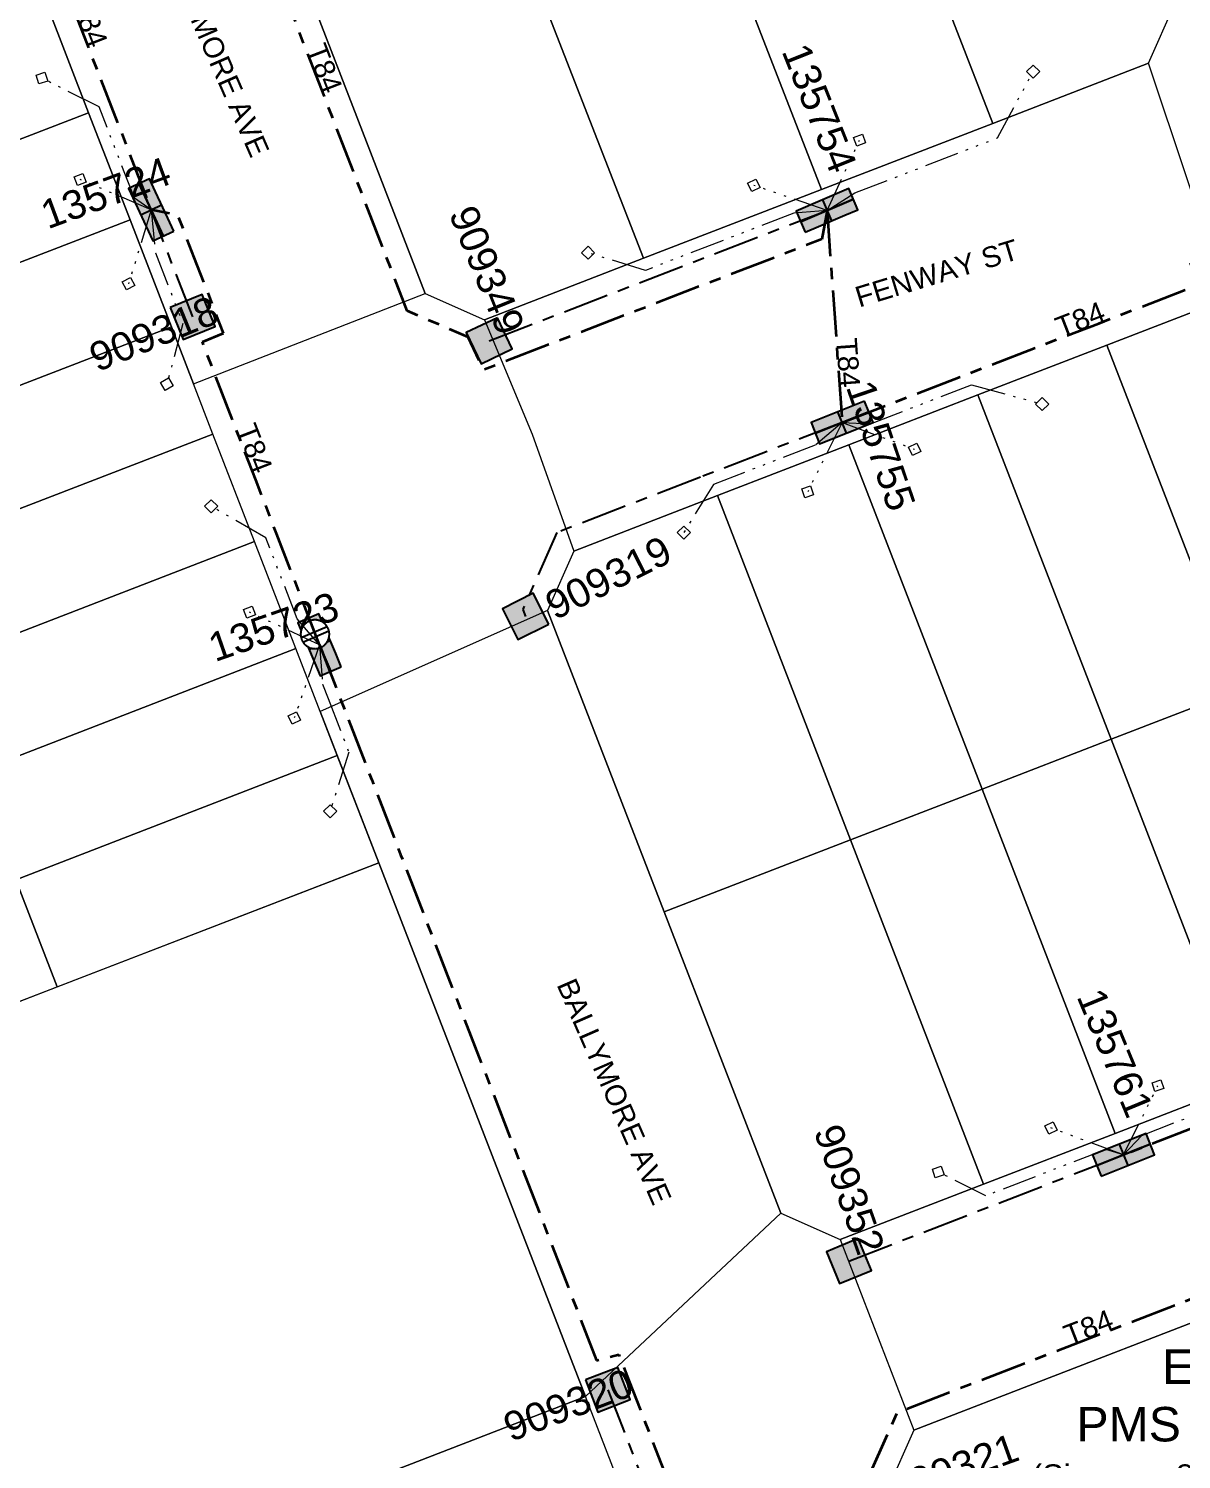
# Model space of a CAD drawing. Header units: metres. Extents: x 0 to 311505, y 0 to 6270811.
# Drawn here: x 310510.9 to 310611.2, y 6270176.5 to 6270301 of the extents above; entities that cross this region are included whole.
import ezdxf
from ezdxf import colors
from ezdxf.entities.mleader import LeaderData, LeaderLine
from ezdxf.enums import TextEntityAlignment as Align
from ezdxf.math import Vec2, Vec3

# ---------------------------------------------------------------- set-up
doc = ezdxf.new("R2010")
doc.units = ezdxf.units.M
doc.linetypes.add('Cable Exist UG', pattern=[7, 4, -1, 1, -1])
doc.linetypes.add('PHANTOMX2', pattern=[6.6, 3, -0.75, 0.2, -0.75, 0.2, -0.75, 0.2, -0.75])
doc.layers.get('0').update_dxf_attribs({"color": 6})
for name, color, linetype, lineweight in [('_User_HV_Exist', 1, 'Continuous', 35), ('_User_LV_Exist', 5, 'Continuous', 35), ('Cadastre Land Parcels_SP_EXT', 118, 'Continuous', 15), ('Cadastre Roads_SP_EXT', 218, 'Continuous', 15), ('Mains_LV_EXT', 163, 'Continuous', 25), ('Mains_LV_SL_EXT', 135, 'Continuous', 25), ('Services_SP_EXT', 42, 'PHANTOMX2', 20)]:
    doc.layers.add(name, color=color, linetype=linetype, lineweight=lineweight)
for name, color, linetype in [('Equip_LV_EXT', 7, 'Continuous'), ('Notes', 7, 'Continuous'), ('SupportsUG_SP_LV_EXT', 7, 'Continuous'), ('SupportsUG_SP_LV_SL_EXT', 7, 'Continuous')]:
    doc.layers.add(name, color=color, linetype=linetype)
doc.styles.add('COLUMN_LABEL', font='arial.ttf', dxfattribs={"height": 2})
doc.styles.add('iecARIAL', font='arial.ttf', dxfattribs={"height": 2})
doc.styles.add('POLE_LABEL', font='arial.ttf', dxfattribs={"height": 2})
doc.styles.get("Standard").update_dxf_attribs({"font": 'arial.ttf'})

# ---------------------------------------------------------------- blocks, each defined once
blk = doc.blocks.new('COLUMN_EXT')
blk.add_hatch(color=256).paths.add_polyline_path([(1.5, -1.5), (1.5, 1.5), (-1.5, 1.5), (-1.5, -1.5)])
blk.add_lwpolyline([(1.5, 1.5), (-1.5, 1.5), (-1.5, -1.5), (1.5, -1.5)], close=True)
at = {"flags": 9}
for tag, p in [('STREETNAME', (-1.81, 1.6)), ('LOCATION', (-1.81, 1.4)), ('SUBURB', (-1.81, 1.8)), ('LEGEND', (-1.81, 1.2)), ('NOTES', (-1.81, 2)), ('COLUMN_TYPE', (-1.81, 0.4)), ('OWNED_BY', (-1.81, 0.6)), ('USAGE', (-1.81, 1)), ('STATE', (-1.81, 0.8))]:
    blk.add_attdef(tag, text='', height=0.2, rotation=180, dxfattribs=at).set_placement(p, align=Align.MIDDLE_LEFT)
at = {"flags": 1}
blk.add_attdef('Z', (-1.81, 2.35), '', height=0.2, rotation=180, dxfattribs=at)
at = {"flags": 9}
for tag, style, p in [('STRUCTURE_PLANT_NUMBER', 'POLE_LABEL', (-1.81, -0.03)), ('STREET_CODE', 'COLUMN_LABEL', (-1.81, 0.2))]:
    blk.add_attdef(tag, text='', height=0.2, rotation=180, dxfattribs=dict(at, style=style)).set_placement(p, align=Align.MIDDLE_LEFT)
at = {"style": 'COLUMN_LABEL', "width": 0.9, "flags": 8}
blk.add_attdef('ASSET_NUM', text='', height=2, rotation=270, dxfattribs=at).set_placement((2, -4), align=Align.MIDDLE_LEFT)
blk = doc.blocks.new('PILLAR_EXT')
blk.add_hatch(color=256).paths.add_polyline_path([(-2.5, 1), (-2.5, -1), (2.5, -1), (2.5, 1)])
for p, q in [((-2.5, 0), (2.5, 0)), ((0, 1), (0, -1))]:
    blk.add_line(p, q)
at = {"ltscale": 10}
blk.add_line((2.5, 0), (-2.5, 0), dxfattribs=at)
blk.add_lwpolyline([(-2.5, -1), (-1.25, -1), (1.25, -1), (2.5, -1), (2.5, 1), (-2.5, 1)], close=True)
at = {"width": 0.9, "flags": 8}
blk.add_attdef('ASSET_NUM', text='', height=2, rotation=90, dxfattribs=at).set_placement((-2, 4), align=Align.MIDDLE_LEFT)
for tag, p, flags in [('OWNED_BY', (0, -0.2), 9), ('STATE', (0, -0.4), 9), ('SUPPORT_TYPE', (0, -0.6), 9), ('USAGE', (0, -0.8), 9), ('LEGEND', (0, -1), 9), ('LOCATION', (0, -1.2), 9), ('NOTES', (0, -1.4), 9), ('STREETNAME', (0, -1.8), 9), ('SUBURB', (0, -2), 1), ('PARENT', (0, -1.6), 9)]:
    blk.add_attdef(tag, p, '', height=0.2, dxfattribs=dict(flags=flags))
blk = doc.blocks.new('CCP_EXT')
at = {"flags": 9}
for tag, p in [('STATE', (0, -1.8)), ('LEGEND', (0, -1.4)), ('LIFE_SUPPORT', (0, -1.6)), ('NOTES', (0, -2))]:
    blk.add_attdef(tag, text='', height=0.2, dxfattribs=at).set_placement(p, align=Align.MIDDLE_LEFT)
at = {"transparency": 33554687}
blk.add_wipeout([(0, 0.57), (0.57, 0), (0, -0.57), (-0.57, 0)], dxfattribs=at)
blk.add_lwpolyline([(-0.57, 0), (0, 0.57), (0.57, 0), (0, -0.57), (-0.57, 0)])
at = {"flags": 1}
blk.add_attdef('Z', (0, 0), '', height=0.2, dxfattribs=at)
at = {"flags": 9}
for tag, p in [('CCP_TYPE', (0, 0)), ('CONSTRUCTED_VOLTAGE', (0, -0.2)), ('OPERATING_VOLTAGE', (0, -0.6)), ('ORIENTATION', (0, -0.8)), ('OWNED_BY', (0, -1)), ('NO_PHASES', (0, -0.4)), ('USAGE', (0, -1.2))]:
    blk.add_attdef(tag, text='', height=0.2, dxfattribs=at).set_placement(p, align=Align.MIDDLE_LEFT)
blk = doc.blocks.new('LV_UG_LINKS_CLOSED_EXT')
at = {"layer": 'Equip_LV_EXT'}
for tag, flags, p in [('ACTUAL_STATUS', 9, (3, -2)), ('CONSTRUCTED_VOLTAGE', 9, (3, -2.2)), ('NO_PHASES', 9, (3, -2.4)), ('OPERATING_VOLTAGE', 9, (3, -2.6)), ('ORIENTATION', 9, (3, -2.8)), ('STATE', 9, (3, -3)), ('SWITCH_TYPE', 9, (3, -3.2)), ('OWNED_BY', 9, (3, -3.8)), ('USAGE', 9, (3, -3.4)), ('NOTES', 9, (3, -3.6)), ('OPERATED_BY', 9, (3, -4)), ('TYPE', 9, (3, -4.6)), ('Z', 1, (3, -4.8)), ('MAINTAINED_BY', 9, (3, -4.2)), ('NUMBER_OF_PHASES', 9, (3, -4.4))]:
    blk.add_attdef(tag, text='', height=0.2, dxfattribs=dict(at, flags=flags)).set_placement(p, align=Align.MIDDLE_LEFT)
at = {"transparency": 33554687}
blk.add_wipeout([(4, 1.25), (3.97, 1.25), (3.94, 1.25), (3.91, 1.25), (3.88, 1.24), (3.85, 1.24), (3.82, 1.24), (3.79, 1.23), (3.76, 1.23), (3.73, 1.22), (3.7, 1.21), (3.67, 1.2), (3.64, 1.2), (3.61, 1.19), (3.58, 1.18), (3.55, 1.17), (3.52, 1.15), (3.49, 1.14), (3.47, 1.13), (3.44, 1.12), (3.41, 1.1), (3.38, 1.09), (3.36, 1.07), (3.33, 1.06), (3.31, 1.04), (3.28, 1.02), (3.26, 1), (3.23, 0.99), (3.21, 0.97), (3.18, 0.95), (3.16, 0.93), (3.14, 0.91), (3.12, 0.88), (3.09, 0.86), (3.07, 0.84), (3.05, 0.82), (3.03, 0.79), (3.01, 0.77), (3, 0.74), (2.98, 0.72), (2.96, 0.69), (2.94, 0.67), (2.93, 0.64), (2.91, 0.62), (2.9, 0.59), (2.88, 0.56), (2.87, 0.53), (2.86, 0.51), (2.85, 0.48), (2.83, 0.45), (2.82, 0.42), (2.81, 0.39), (2.8, 0.36), (2.8, 0.33), (2.79, 0.3), (2.78, 0.27), (2.77, 0.24), (2.77, 0.21), (2.76, 0.18), (2.76, 0.15), (2.76, 0.12), (2.75, 0.09), (2.75, 0.06), (2.75, 0.03), (2.75, 0), (2.75, -0.03), (2.75, -0.06), (2.75, -0.09), (2.76, -0.12), (2.76, -0.15), (2.76, -0.18), (2.77, -0.21), (2.77, -0.24), (2.78, -0.27), (2.79, -0.3), (2.8, -0.33), (2.8, -0.36), (2.81, -0.39), (2.82, -0.42), (2.83, -0.45), (2.85, -0.48), (2.86, -0.51), (2.87, -0.53), (2.88, -0.56), (2.9, -0.59), (2.91, -0.62), (2.93, -0.64), (2.94, -0.67), (2.96, -0.69), (2.98, -0.72), (3, -0.74), (3.01, -0.77), (3.03, -0.79), (3.05, -0.82), (3.07, -0.84), (3.09, -0.86), (3.12, -0.88), (3.14, -0.91), (3.16, -0.93), (3.18, -0.95), (3.21, -0.97), (3.23, -0.99), (3.26, -1), (3.28, -1.02), (3.31, -1.04), (3.33, -1.06), (3.36, -1.07), (3.38, -1.09), (3.41, -1.1), (3.44, -1.12), (3.47, -1.13), (3.49, -1.14), (3.52, -1.15), (3.55, -1.17), (3.58, -1.18), (3.61, -1.19), (3.64, -1.2), (3.67, -1.2), (3.7, -1.21), (3.73, -1.22), (3.76, -1.23), (3.79, -1.23), (3.82, -1.24), (3.85, -1.24), (3.88, -1.24), (3.91, -1.25), (3.94, -1.25), (3.97, -1.25), (4, -1.25), (4.03, -1.25), (4.06, -1.25), (4.09, -1.25), (4.12, -1.24), (4.15, -1.24), (4.18, -1.24), (4.21, -1.23), (4.24, -1.23), (4.27, -1.22), (4.3, -1.21), (4.33, -1.2), (4.36, -1.2), (4.39, -1.19), (4.42, -1.18), (4.45, -1.17), (4.48, -1.15), (4.51, -1.14), (4.53, -1.13), (4.56, -1.12), (4.59, -1.1), (4.62, -1.09), (4.64, -1.07), (4.67, -1.06), (4.69, -1.04), (4.72, -1.02), (4.74, -1), (4.77, -0.99), (4.79, -0.97), (4.82, -0.95), (4.84, -0.93), (4.86, -0.91), (4.88, -0.88), (4.91, -0.86), (4.93, -0.84), (4.95, -0.82), (4.97, -0.79), (4.99, -0.77), (5, -0.74), (5.02, -0.72), (5.04, -0.69), (5.06, -0.67), (5.07, -0.64), (5.09, -0.62), (5.1, -0.59), (5.12, -0.56), (5.13, -0.53), (5.14, -0.51), (5.15, -0.48), (5.17, -0.45), (5.18, -0.42), (5.19, -0.39), (5.2, -0.36), (5.2, -0.33), (5.21, -0.3), (5.22, -0.27), (5.23, -0.24), (5.23, -0.21), (5.24, -0.18), (5.24, -0.15), (5.24, -0.12), (5.25, -0.09), (5.25, -0.06), (5.25, -0.03), (5.25, 0), (5.25, 0.03), (5.25, 0.06), (5.25, 0.09), (5.24, 0.12), (5.24, 0.15), (5.24, 0.18), (5.23, 0.21), (5.23, 0.24), (5.22, 0.27), (5.21, 0.3), (5.2, 0.33), (5.2, 0.36), (5.19, 0.39), (5.18, 0.42), (5.17, 0.45), (5.15, 0.48), (5.14, 0.51), (5.13, 0.53), (5.12, 0.56), (5.1, 0.59), (5.09, 0.62), (5.07, 0.64), (5.06, 0.67), (5.04, 0.69), (5.02, 0.72), (5, 0.74), (4.99, 0.77), (4.97, 0.79), (4.95, 0.82), (4.93, 0.84), (4.91, 0.86), (4.88, 0.88), (4.86, 0.91), (4.84, 0.93), (4.82, 0.95), (4.79, 0.97), (4.77, 0.99), (4.74, 1), (4.72, 1.02), (4.69, 1.04), (4.67, 1.06), (4.64, 1.07), (4.62, 1.09), (4.59, 1.1), (4.56, 1.12), (4.53, 1.13), (4.51, 1.14), (4.48, 1.15), (4.45, 1.17), (4.42, 1.18), (4.39, 1.19), (4.36, 1.2), (4.33, 1.2), (4.3, 1.21), (4.27, 1.22), (4.24, 1.23), (4.21, 1.23), (4.18, 1.24), (4.15, 1.24), (4.12, 1.24), (4.09, 1.25), (4.06, 1.25), (4.03, 1.25)], dxfattribs=at).dxf.layer = 'Equip_LV_EXT'
at = {"layer": 'Equip_LV_EXT'}
for p, q in [((3.79, 1.23), (3.79, -1.23)), ((4.21, 1.23), (4.21, -1.23))]:
    blk.add_line(p, q, dxfattribs=at)
at = {"layer": 'Equip_LV_EXT', "flags": 128}
blk.add_lwpolyline([(4, 1.25), (3.97, 1.25), (3.94, 1.25), (3.91, 1.25), (3.88, 1.24), (3.85, 1.24), (3.82, 1.24), (3.79, 1.23), (3.76, 1.23), (3.73, 1.22), (3.7, 1.21), (3.67, 1.2), (3.64, 1.2), (3.61, 1.19), (3.58, 1.18), (3.55, 1.17), (3.52, 1.15), (3.49, 1.14), (3.47, 1.13), (3.44, 1.12), (3.41, 1.1), (3.38, 1.09), (3.36, 1.07), (3.33, 1.06), (3.31, 1.04), (3.28, 1.02), (3.26, 1), (3.23, 0.99), (3.21, 0.97), (3.18, 0.95), (3.16, 0.93), (3.14, 0.91), (3.12, 0.88), (3.09, 0.86), (3.07, 0.84), (3.05, 0.82), (3.03, 0.79), (3.01, 0.77), (3, 0.74), (2.98, 0.72), (2.96, 0.69), (2.94, 0.67), (2.93, 0.64), (2.91, 0.62), (2.9, 0.59), (2.88, 0.56), (2.87, 0.53), (2.86, 0.51), (2.85, 0.48), (2.83, 0.45), (2.82, 0.42), (2.81, 0.39), (2.8, 0.36), (2.8, 0.33), (2.79, 0.3), (2.78, 0.27), (2.77, 0.24), (2.77, 0.21), (2.76, 0.18), (2.76, 0.15), (2.76, 0.12), (2.75, 0.09), (2.75, 0.06), (2.75, 0.03), (2.75, 0), (2.75, -0.03), (2.75, -0.06), (2.75, -0.09), (2.76, -0.12), (2.76, -0.15), (2.76, -0.18), (2.77, -0.21), (2.77, -0.24), (2.78, -0.27), (2.79, -0.3), (2.8, -0.33), (2.8, -0.36), (2.81, -0.39), (2.82, -0.42), (2.83, -0.45), (2.85, -0.48), (2.86, -0.51), (2.87, -0.53), (2.88, -0.56), (2.9, -0.59), (2.91, -0.62), (2.93, -0.64), (2.94, -0.67), (2.96, -0.69), (2.98, -0.72), (3, -0.74), (3.01, -0.77), (3.03, -0.79), (3.05, -0.82), (3.07, -0.84), (3.09, -0.86), (3.12, -0.88), (3.14, -0.91), (3.16, -0.93), (3.18, -0.95), (3.21, -0.97), (3.23, -0.99), (3.26, -1), (3.28, -1.02), (3.31, -1.04), (3.33, -1.06), (3.36, -1.07), (3.38, -1.09), (3.41, -1.1), (3.44, -1.12), (3.47, -1.13), (3.49, -1.14), (3.52, -1.15), (3.55, -1.17), (3.58, -1.18), (3.61, -1.19), (3.64, -1.2), (3.67, -1.2), (3.7, -1.21), (3.73, -1.22), (3.76, -1.23), (3.79, -1.23), (3.82, -1.24), (3.85, -1.24), (3.88, -1.24), (3.91, -1.25), (3.94, -1.25), (3.97, -1.25), (4, -1.25), (4.03, -1.25), (4.06, -1.25), (4.09, -1.25), (4.12, -1.24), (4.15, -1.24), (4.18, -1.24), (4.21, -1.23), (4.24, -1.23), (4.27, -1.22), (4.3, -1.21), (4.33, -1.2), (4.36, -1.2), (4.39, -1.19), (4.42, -1.18), (4.45, -1.17), (4.48, -1.15), (4.51, -1.14), (4.53, -1.13), (4.56, -1.12), (4.59, -1.1), (4.62, -1.09), (4.64, -1.07), (4.67, -1.06), (4.69, -1.04), (4.72, -1.02), (4.74, -1), (4.77, -0.99), (4.79, -0.97), (4.82, -0.95), (4.84, -0.93), (4.86, -0.91), (4.88, -0.88), (4.91, -0.86), (4.93, -0.84), (4.95, -0.82), (4.97, -0.79), (4.99, -0.77), (5, -0.74), (5.02, -0.72), (5.04, -0.69), (5.06, -0.67), (5.07, -0.64), (5.09, -0.62), (5.1, -0.59), (5.12, -0.56), (5.13, -0.53), (5.14, -0.51), (5.15, -0.48), (5.17, -0.45), (5.18, -0.42), (5.19, -0.39), (5.2, -0.36), (5.2, -0.33), (5.21, -0.3), (5.22, -0.27), (5.23, -0.24), (5.23, -0.21), (5.24, -0.18), (5.24, -0.15), (5.24, -0.12), (5.25, -0.09), (5.25, -0.06), (5.25, -0.03), (5.25, 0), (5.25, 0.03), (5.25, 0.06), (5.25, 0.09), (5.24, 0.12), (5.24, 0.15), (5.24, 0.18), (5.23, 0.21), (5.23, 0.24), (5.22, 0.27), (5.21, 0.3), (5.2, 0.33), (5.2, 0.36), (5.19, 0.39), (5.18, 0.42), (5.17, 0.45), (5.15, 0.48), (5.14, 0.51), (5.13, 0.53), (5.12, 0.56), (5.1, 0.59), (5.09, 0.62), (5.07, 0.64), (5.06, 0.67), (5.04, 0.69), (5.02, 0.72), (5, 0.74), (4.99, 0.77), (4.97, 0.79), (4.95, 0.82), (4.93, 0.84), (4.91, 0.86), (4.88, 0.88), (4.86, 0.91), (4.84, 0.93), (4.82, 0.95), (4.79, 0.97), (4.77, 0.99), (4.74, 1), (4.72, 1.02), (4.69, 1.04), (4.67, 1.06), (4.64, 1.07), (4.62, 1.09), (4.59, 1.1), (4.56, 1.12), (4.53, 1.13), (4.51, 1.14), (4.48, 1.15), (4.45, 1.17), (4.42, 1.18), (4.39, 1.19), (4.36, 1.2), (4.33, 1.2), (4.3, 1.21), (4.27, 1.22), (4.24, 1.23), (4.21, 1.23), (4.18, 1.24), (4.15, 1.24), (4.12, 1.24), (4.09, 1.25), (4.06, 1.25), (4.03, 1.25)], close=True, dxfattribs=at)

msp = doc.modelspace()

# ---------------------------------------------------------------- linework, layer by layer
at = {"layer": '_User_LV_Exist', "linetype": 'Cable Exist UG', "flags": 128}
msp.add_lwpolyline([(310580.33, 6270285.19), (310581.64, 6270266.74)], dxfattribs=at)
at = {"layer": '_User_LV_Exist', "color": 2, "linetype": 'Cable Exist UG', "flags": 128}
msp.add_lwpolyline([(310594.19, 6270146.57), (310593.77, 6270147.3), (310593.77, 6270147.3), (310589.05, 6270159.5), (310584.5, 6270171.25), (310582.65, 6270170.51), (310582.65, 6270170.51), (310581.31, 6270173.95), (310584.05, 6270175.2), (310584.05, 6270175.2), (310586.44, 6270180.59), (310611.49, 6270190.27), (310622.83, 6270194.65), (310634.2, 6270199.04)], dxfattribs=at)
at = {"layer": 'Cadastre Land Parcels_SP_EXT', "linetype": 'Continuous'}
for points in [[(310608.29, 6270297.99), (310610.57, 6270303.16), (310601.21, 6270327.4), (310583.9, 6270320.71), (310594.76, 6270292.76), (310608.29, 6270297.99)], [(310594.76, 6270292.76), (310583.9, 6270320.71), (310569.22, 6270315.04), (310568.99, 6270314.95), (310579.85, 6270287), (310594.76, 6270292.76)], [(310579.85, 6270287), (310568.99, 6270314.95), (310553.5, 6270308.97), (310564.35, 6270281.02), (310579.85, 6270287)], [(310564.35, 6270281.02), (310553.5, 6270308.97), (310536, 6270302.17), (310545.36, 6270277.97), (310550.53, 6270275.68), (310564.35, 6270281.02)], [(310516.1, 6270293.69), (310512.49, 6270303.01), (310484.51, 6270292.22), (310488.12, 6270282.9), (310516.1, 6270293.69)], [(310519.7, 6270284.37), (310516.1, 6270293.69), (310488.12, 6270282.9), (310491.72, 6270273.58), (310519.7, 6270284.37)], [(310523.31, 6270275.05), (310519.7, 6270284.37), (310491.72, 6270273.58), (310495.33, 6270264.26), (310523.31, 6270275.05)], [(310626.7, 6270247.54), (310615.12, 6270277.5), (310604.67, 6270273.46), (310616.26, 6270243.51), (310626.7, 6270247.54)], [(310526.91, 6270265.72), (310525.22, 6270270.1), (310523.31, 6270275.05), (310495.33, 6270264.26), (310498.93, 6270254.93), (310526.91, 6270265.72)], [(310616.26, 6270243.51), (310604.67, 6270273.46), (310593.46, 6270269.13), (310605.04, 6270239.17), (310616.26, 6270243.51)], [(310605.04, 6270239.17), (310593.46, 6270269.13), (310582.23, 6270264.79), (310593.81, 6270234.83), (310605.04, 6270239.17)], [(310530.52, 6270256.38), (310526.91, 6270265.72), (310498.93, 6270254.93), (310502.56, 6270245.57), (310530.52, 6270256.38)], [(310593.81, 6270234.83), (310582.23, 6270264.79), (310570.79, 6270260.37), (310582.37, 6270230.41), (310593.81, 6270234.83)], [(310582.37, 6270230.41), (310570.79, 6270260.37), (310558.3, 6270255.54), (310556.01, 6270250.38), (310566.16, 6270224.14), (310582.37, 6270230.41)], [(310534.13, 6270247.06), (310530.52, 6270256.38), (310502.56, 6270245.57), (310506.16, 6270236.25), (310534.13, 6270247.06)], [(310537.73, 6270237.74), (310536.25, 6270241.57), (310534.13, 6270247.06), (310506.16, 6270236.25), (310509.76, 6270226.93), (310537.73, 6270237.74)], [(310627.84, 6270213.55), (310616.26, 6270243.51), (310605.04, 6270239.17), (310616.62, 6270209.21), (310627.84, 6270213.55)], [(310616.62, 6270209.21), (310605.04, 6270239.17), (310593.81, 6270234.83), (310605.39, 6270204.87), (310616.62, 6270209.21)], [(310541.34, 6270228.42), (310537.73, 6270237.74), (310509.76, 6270226.93), (310513.37, 6270217.61), (310541.34, 6270228.42)], [(310605.39, 6270204.87), (310593.81, 6270234.83), (310582.37, 6270230.41), (310593.95, 6270200.45), (310605.39, 6270204.87)], [(310593.95, 6270200.45), (310582.37, 6270230.41), (310566.16, 6270224.14), (310576.3, 6270197.92), (310581.48, 6270195.63), (310593.95, 6270200.45)], [(310559.32, 6270181.96), (310541.34, 6270228.42), (310478.36, 6270204.09), (310496.34, 6270157.61), (310559.32, 6270181.96)], [(310618.88, 6270171.11), (310612.18, 6270188.43), (310587.89, 6270179.04), (310585.6, 6270173.87), (310590.86, 6270160.28), (310618.88, 6270171.11)], [(310570.18, 6270153.87), (310559.32, 6270181.96), (310496.34, 6270157.61), (310507.2, 6270129.53), (310570.18, 6270153.87)]]:
    msp.add_lwpolyline(points, close=True, dxfattribs=at)
at = {"layer": 'Cadastre Roads_SP_EXT', "linetype": 'Continuous'}
msp.add_lwpolyline([(310506.38, 6270214.91), (310513.37, 6270217.61), (310513.37, 6270217.61), (310509.76, 6270226.93)], dxfattribs=at)
at = {"layer": 'Mains_LV_SL_EXT', "color": 4, "linetype": 'Cable Exist UG'}
for points in [[(310525.15, 6270275.92), (310521.54, 6270285.24)], [(310561.26, 6270182.56), (310572.44, 6270153.65), (310572.44, 6270153.65), (310574.09, 6270149.37), (310576.08, 6270144.24), (310576.47, 6270143.22), (310576.73, 6270142.78), (310576.73, 6270142.78), (310579.24, 6270141.61), (310579.24, 6270141.61), (310579.93, 6270139.83), (310581.21, 6270136.51), (310579.9, 6270134.35)]]:
    msp.add_lwpolyline(points, dxfattribs=at)

# ---------------------------------------------------------------- block references
at = {"layer": 'SupportsUG_SP_LV_EXT'}
ref = msp.add_blockref('PILLAR_EXT', (310580.33, 6270285.19), dxfattribs=dict(at, rotation=23.15761145077932))
ref.add_attrib('ASSET_NUM', '135754', dxfattribs={"layer": '0', "height": 2.5, "rotation": 291.7288, "style": 'iecARIAL'}).set_placement((310581.83, 6270288.69), align=Align.MIDDLE_RIGHT)
ref = msp.add_blockref('PILLAR_EXT', (310521.54, 6270285.24), dxfattribs=dict(at, rotation=114.9089495458775))
ref.add_attrib('ASSET_NUM', '135724', dxfattribs={"layer": '0', "height": 2.5, "rotation": 20.2808, "style": 'iecARIAL'}).set_placement((310523.04, 6270288.74), align=Align.MIDDLE_RIGHT)
ref = msp.add_blockref('PILLAR_EXT', (310581.64, 6270266.74), dxfattribs=dict(at, rotation=201.7083708953865))
ref.add_attrib('ASSET_NUM', '135755', dxfattribs={"layer": '0', "height": 2.5, "rotation": 288.8835, "style": 'iecARIAL'}).set_placement((310583.14, 6270270.24), align=Align.MIDDLE_LEFT)
ref = msp.add_blockref('PILLAR_EXT', (310536.18, 6270247.38), dxfattribs=dict(at, rotation=112.9536069523403))
ref.add_attrib('ASSET_NUM', '135723', dxfattribs={"layer": '0', "height": 2.5, "rotation": 19.1784, "style": 'iecARIAL'}).set_placement((310537.68, 6270250.88), align=Align.MIDDLE_RIGHT)
ref = msp.add_blockref('PILLAR_EXT', (310606.12, 6270203), dxfattribs=dict(at, rotation=21.58643118774583))
ref.add_attrib('ASSET_NUM', '135761', dxfattribs={"layer": '0', "height": 2.5, "rotation": 292.4724, "style": 'iecARIAL'}).set_placement((310607.62, 6270206.5), align=Align.MIDDLE_RIGHT)
at = {"layer": 'SupportsUG_SP_LV_SL_EXT'}
ref = msp.add_blockref('COLUMN_EXT', (310550.95, 6270273.85), dxfattribs=dict(at, rotation=25.68936668208486))
ref.add_attrib('ASSET_NUM', '909349', dxfattribs={"layer": '0', "height": 2.5, "rotation": 292.1334, "style": 'COLUMN_LABEL'}).set_placement((310552.95, 6270274.6), align=Align.MIDDLE_RIGHT)
ref = msp.add_blockref('COLUMN_EXT', (310525.15, 6270275.92), dxfattribs=dict(at, rotation=111.9129607714317))
ref.add_attrib('ASSET_NUM', '909318', dxfattribs={"layer": '0', "height": 2.5, "rotation": 22.2547, "style": 'COLUMN_LABEL'}).set_placement((310527.15, 6270276.67), align=Align.MIDDLE_RIGHT)
ref = msp.add_blockref('COLUMN_EXT', (310554.1, 6270249.86), dxfattribs=dict(at, rotation=296.7615740451844))
ref.add_attrib('ASSET_NUM', '909319', dxfattribs={"layer": '0', "height": 2.5, "rotation": 26.7616, "style": 'COLUMN_LABEL'}).set_placement((310556.1, 6270250.61), align=Align.MIDDLE_LEFT)
ref = msp.add_blockref('COLUMN_EXT', (310582.23, 6270193.76), dxfattribs=dict(at, rotation=22.45234473530884))
ref.add_attrib('ASSET_NUM', '909352', dxfattribs={"layer": '0', "height": 2.5, "rotation": 289.5666, "style": 'COLUMN_LABEL'}).set_placement((310584.23, 6270194.51), align=Align.MIDDLE_RIGHT)
ref = msp.add_blockref('COLUMN_EXT', (310561.26, 6270182.56), dxfattribs=dict(at, rotation=111.1343127130536))
ref.add_attrib('ASSET_NUM', '909320', dxfattribs={"layer": '0', "height": 2.5, "rotation": 20.7896, "style": 'COLUMN_LABEL'}).set_placement((310563.26, 6270183.31), align=Align.MIDDLE_RIGHT)
ref = msp.add_blockref('COLUMN_EXT', (310583.84, 6270172.97), dxfattribs=dict(at, rotation=289.7393421242936))
ref.add_attrib('ASSET_NUM', '909321', dxfattribs={"layer": '0', "height": 2.5, "rotation": 19.7393, "style": 'COLUMN_LABEL'}).set_placement((310585.84, 6270173.72), align=Align.MIDDLE_LEFT)

# ---------------------------------------------------------------- texts
at = {"layer": '_User_HV_Exist', "insert": (310616.82, 6270179.76), "char_height": 3, "attachment_point": 5}
msp.add_mtext('Existing\\PPMS No. 34331\\P{\\H0.66667x;(Siemens 8DJH, Config: RTR)}', dxfattribs=at)
at = {"layer": 'Cadastre Roads_SP_EXT'}
for s, rotation, p in [('BALLYMORE AVE', 293.5408, (310521.8, 6270309)), ('FENWAY ST', 16.9105, (310583.12, 6270276.73)), ('BALLYMORE AVE', 293.5532, (310556.78, 6270217.82))]:
    msp.add_text(s, height=1.8, rotation=rotation, dxfattribs=at).set_placement(p)
at = {"layer": 'Mains_LV_EXT'}
for rotation, p in [(291.1454, (310514.58, 6270303.24)), (291.1457, (310534.99, 6270299.26)), (21.1205, (310600.65, 6270274.08)), (274.0403, (310581.12, 6270274.03)), (291.1455, (310528.91, 6270266.19)), (21.1206, (310601.37, 6270186.36))]:
    msp.add_text('T84', height=1.8, rotation=rotation, dxfattribs=at).set_placement(p)

# ---------------------------------------------------------------- next in the draw order: block references
at = {"layer": 'Services_SP_EXT'}
for p, rotation in [((310512.03, 6270296.7), 333.1968634000605), ((310583.16, 6270291.3), 245.1576116511573), ((310515.36, 6270287.88), 336.908949357428), ((310573.96, 6270287.37), 341.1576117491724), ((310519.57, 6270278.81), 72.90894963745295), ((310522.91, 6270270.06), 75.3737292820979), ((310587.95, 6270264.4), 159.7083706591983), ((310578.65, 6270260.7), 63.70837072594385), ((310530.09, 6270250.23), 334.9536068462214), ((310533.99, 6270241.02), 70.95360701862192), ((310609.11, 6270209.02), 243.5864312853601), ((310599.81, 6270205.34), 339.5864312539642), ((310590, 6270201.51), 333.5634975457191)]:
    msp.add_blockref('CCP_EXT', p, dxfattribs=dict(at, rotation=rotation))
for p in [(310598.26, 6270297.27), (310559.54, 6270281.51), (310599.04, 6270268.34), (310526.76, 6270259.44), (310567.87, 6270257.15), (310537.11, 6270232.9)]:
    msp.add_blockref('CCP_EXT', p, dxfattribs=at)

# ---------------------------------------------------------------- next in the draw order: linework, layer by layer
at = {"layer": '_User_LV_Exist', "linetype": 'Cable Exist UG', "flags": 128}
for points in [[(310580.33, 6270285.19), (310579.87, 6270282.68), (310579.87, 6270282.68), (310565.61, 6270277.17), (310550.45, 6270271.31), (310549.1, 6270274.17), (310549.1, 6270274.17), (310543.82, 6270276.44), (310534.14, 6270301.46), (310522.97, 6270330.34)], [(310507.07, 6270322.66), (310521.54, 6270285.24)], [(310581.64, 6270266.74), (310599.31, 6270273.56), (310599.31, 6270273.56), (310603.96, 6270275.36), (310612.73, 6270278.75), (310611.95, 6270280.59), (310611.95, 6270280.59), (310613.69, 6270281.26), (310625.21, 6270285.71), (310627.08, 6270284.29)]]:
    msp.add_lwpolyline(points, dxfattribs=at)
at = {"layer": '_User_LV_Exist', "color": 2, "linetype": 'Cable Exist UG', "flags": 128}
msp.add_lwpolyline([(310651.5, 6270220.61), (310606.12, 6270203)], dxfattribs=at)
at = {"layer": 'Cadastre Roads_SP_EXT', "linetype": 'Continuous'}
for points in [[(310545.36, 6270277.97), (310536, 6270302.17), (310530.41, 6270316.61), (310524.83, 6270331.05), (310519.02, 6270346.06), (310518.28, 6270348.4), (310498.37, 6270339.54), (310501.68, 6270330.98), (310505.29, 6270321.66), (310508.89, 6270312.34), (310512.49, 6270303.01), (310516.1, 6270293.69), (310519.7, 6270284.37), (310523.31, 6270275.05), (310525.22, 6270270.1), (310545.36, 6270277.97)], [(310570.79, 6270260.37), (310582.23, 6270264.79), (310593.46, 6270269.13), (310604.67, 6270273.46), (310615.12, 6270277.5), (310611.7, 6270287.76), (310608.29, 6270297.99), (310594.76, 6270292.76), (310579.85, 6270287), (310564.35, 6270281.02), (310550.53, 6270275.68), (310554.69, 6270265.72), (310558.3, 6270255.54), (310570.79, 6270260.37)], [(310576.3, 6270197.92), (310566.16, 6270224.14), (310556.01, 6270250.38), (310536.25, 6270241.57), (310541.34, 6270228.42), (310559.32, 6270181.96), (310576.3, 6270197.92)]]:
    msp.add_lwpolyline(points, close=True, dxfattribs=at)
msp.add_lwpolyline([(310616.62, 6270209.21), (310605.39, 6270204.87), (310593.95, 6270200.45), (310581.48, 6270195.63), (310587.89, 6270179.04), (310612.18, 6270188.43)], dxfattribs=at)
at = {"layer": 'Mains_LV_SL_EXT', "color": 4, "linetype": 'Cable Exist UG'}
for points in [[(310550.95, 6270273.85), (310580.33, 6270285.19)], [(310581.64, 6270266.74), (310569.31, 6270261.97), (310569.31, 6270261.97), (310556.82, 6270257.15), (310553.87, 6270250.46), (310554.1, 6270249.86)], [(310582.23, 6270193.76), (310606.12, 6270203)]]:
    msp.add_lwpolyline(points, dxfattribs=at)
at = {"layer": 'Services_SP_EXT'}
for points in [[(310580.33, 6270285.19), (310582.76, 6270286.71), (310582.76, 6270286.71), (310595.15, 6270291.5), (310598.26, 6270297.27)], [(310521.54, 6270285.24), (310520.08, 6270286.26), (310520.08, 6270286.26), (310517.01, 6270294.19), (310512.03, 6270296.7)], [(310580.33, 6270285.19), (310583.16, 6270291.3)], [(310521.54, 6270285.24), (310515.36, 6270287.88)], [(310580.33, 6270285.19), (310573.96, 6270287.37)], [(310521.54, 6270285.24), (310519.57, 6270278.81)], [(310521.54, 6270285.24), (310521.91, 6270281.51), (310521.91, 6270281.51), (310524.29, 6270275.36), (310522.91, 6270270.06)], [(310580.33, 6270285.19), (310577.45, 6270284.96), (310577.45, 6270284.96), (310564.53, 6270279.97), (310559.54, 6270281.51)], [(310581.64, 6270266.74), (310584.1, 6270266.62), (310584.1, 6270266.62), (310592.89, 6270270.01), (310599.04, 6270268.34)], [(310581.64, 6270266.74), (310579.31, 6270264.77), (310579.31, 6270264.77), (310570.44, 6270261.34), (310567.87, 6270257.15)], [(310581.64, 6270266.74), (310578.65, 6270260.7)], [(310581.64, 6270266.74), (310587.95, 6270264.4)], [(310606.12, 6270203), (310607.71, 6270204.69), (310607.71, 6270204.69), (310617.06, 6270208.32), (310618.7, 6270213.53)], [(310606.12, 6270203), (310609.11, 6270209.02)], [(310606.12, 6270203), (310599.81, 6270205.34)], [(310606.12, 6270203), (310604.59, 6270203.48), (310604.59, 6270203.48), (310594.15, 6270199.44), (310590, 6270201.51)]]:
    msp.add_lwpolyline(points, dxfattribs=at)

# ---------------------------------------------------------------- next in the draw order: block references
at = {"layer": 'Equip_LV_EXT', "rotation": 112.9536071604397}
msp.add_blockref('LV_UG_LINKS_CLOSED_EXT', (310537.35, 6270244.62), dxfattribs=at)

# ---------------------------------------------------------------- next in the draw order: linework, layer by layer
at = {"layer": '_User_LV_Exist', "linetype": 'Cable Exist UG', "flags": 128}
for points in [[(310536.18, 6270247.38), (310534.87, 6270250.78), (310534.87, 6270250.78), (310532.44, 6270257.07), (310530.64, 6270261.73), (310525.99, 6270273.74), (310527.83, 6270274.52), (310527.83, 6270274.52), (310527.09, 6270276.44), (310525.29, 6270281.1), (310523.86, 6270284.78), (310521.54, 6270285.24)], [(310536.18, 6270247.38), (310540.72, 6270235.65), (310540.72, 6270235.65), (310543.24, 6270229.11), (310560.28, 6270185.1), (310562.21, 6270185.64), (310562.21, 6270185.64), (310563.1, 6270183.35), (310568.54, 6270169.28), (310573.97, 6270155.22), (310575.96, 6270150.09), (310577.94, 6270144.96), (310580.22, 6270143.97), (310580.22, 6270143.97), (310591.52, 6270147.83), (310592.85, 6270144.46), (310592.85, 6270144.46), (310597.25, 6270132.74), (310602.82, 6270118.36), (310611.02, 6270114.73), (310633.6, 6270123.47), (310631.06, 6270129.81), (310630.94, 6270131.69)]]:
    msp.add_lwpolyline(points, dxfattribs=at)
at = {"layer": 'Services_SP_EXT'}
for points in [[(310536.18, 6270247.38), (310534.23, 6270249.65), (310534.23, 6270249.65), (310531.51, 6270256.71), (310526.76, 6270259.44)], [(310536.18, 6270247.38), (310530.09, 6270250.23)], [(310536.18, 6270247.38), (310533.99, 6270241.02)], [(310536.18, 6270247.38), (310536.44, 6270243.95), (310536.44, 6270243.95), (310536.92, 6270242.72), (310538.72, 6270238.05), (310537.11, 6270232.9)]]:
    msp.add_lwpolyline(points, dxfattribs=at)

# ---------------------------------------------------------------- next in the draw order: leaders
at = {"layer": 'Notes'}
ml = msp.add_multileader_mtext('Standard', dxfattribs=at)
ml.set_content('Constructed under  \\PURS15861', color=256)
ml.set_leader_properties()
ml.build(insert=Vec2(0, 0))
ml.multileader.update_dxf_attribs({"leader_type": 2, "has_text_frame": 1, "text_left_attachment_type": 2, "text_right_attachment_type": 2, "dogleg_length": 0.01})
ctx = ml.context
ctx.base_point, ctx.char_height, ctx.plane_origin, ctx.plane_x_axis, ctx.plane_y_axis = Vec3(310975.1, 6270390.56), 1.8, Vec3(312213.89, 6270750.77), Vec3(0.932874, 0.360203), Vec3(-0.360203, 0.932874)
ctx.left_attachment, ctx.right_attachment, ctx.text_align_type = 2, 2, 1
notes = []
notes.append((ctx, [(0, (0, 0, 0), (0, 0), (1, 0), 1, [])]))
ctx.mtext.insert, ctx.mtext.text_direction, ctx.mtext.rotation, ctx.mtext.width, ctx.mtext.alignment, ctx.mtext.flow_direction = Vec3(310985.69, 6270397.27), Vec3(0.932874, 0.360203), 0.368486, 20.9235, 2, 5
ctx.mtext.has_bg_fill, ctx.mtext.bg_color, ctx.mtext.bg_scale_factor, ctx.mtext.bg_transparency, ctx.mtext.use_window_bg_color = 1, -1073741824, 2, 0, 1
for ctx, leaders in notes:
    for number, flags, end, landing, length, lines in leaders:
        leader = LeaderData()
        leader.index, (leader.has_last_leader_line, leader.has_dogleg_vector, leader.attachment_direction) = number, flags
        leader.last_leader_point, leader.dogleg_vector, leader.dogleg_length = Vec3(end), Vec3(landing), length
        for number, points, colour, breaks in lines:
            line = LeaderLine()
            line.index, line.vertices, line.color, line.breaks = number, Vec3.list(points), colors.encode_raw_color(colour), breaks
            leader.lines.append(line)
        ctx.leaders.append(leader)

# ---------------------------------------------------------------- next in the draw order: leaders
ml = msp.add_multileader_mtext('Standard', dxfattribs=at)
ml.set_content('Constructed under  \\PURS16270', color=256)
ml.set_leader_properties()
ml.build(insert=Vec2(0, 0))
ml.multileader.update_dxf_attribs({"leader_type": 2, "has_text_frame": 1, "text_left_attachment_type": 2, "text_right_attachment_type": 2, "dogleg_length": 0.01})
ctx = ml.context
ctx.base_point, ctx.char_height, ctx.plane_origin, ctx.plane_x_axis, ctx.plane_y_axis = Vec3(310863.5, 6270348.23), 1.8, Vec3(312104.33, 6270705.46), Vec3(0.932874, 0.360203), Vec3(-0.360203, 0.932874)
ctx.left_attachment, ctx.right_attachment, ctx.text_align_type = 2, 2, 1
notes = []
notes.append((ctx, [(0, (0, 0, 0), (0, 0), (1, 0), 1, [])]))
ctx.mtext.insert, ctx.mtext.text_direction, ctx.mtext.rotation, ctx.mtext.width, ctx.mtext.alignment, ctx.mtext.flow_direction = Vec3(310874.09, 6270354.94), Vec3(0.932874, 0.360203), 0.368486, 20.9235, 2, 5
ctx.mtext.has_bg_fill, ctx.mtext.bg_color, ctx.mtext.bg_scale_factor, ctx.mtext.bg_transparency, ctx.mtext.use_window_bg_color = 1, -1073741824, 2, 0, 1
for ctx, leaders in notes:
    for number, flags, end, landing, length, lines in leaders:
        leader = LeaderData()
        leader.index, (leader.has_last_leader_line, leader.has_dogleg_vector, leader.attachment_direction) = number, flags
        leader.last_leader_point, leader.dogleg_vector, leader.dogleg_length = Vec3(end), Vec3(landing), length
        for number, points, colour, breaks in lines:
            line = LeaderLine()
            line.index, line.vertices, line.color, line.breaks = number, Vec3.list(points), colors.encode_raw_color(colour), breaks
            leader.lines.append(line)
        ctx.leaders.append(leader)

# ---------------------------------------------------------------- next in the draw order: leaders
ml = msp.add_multileader_mtext('Standard', dxfattribs=at)
ml.set_content('Constructed under  \\PURS16270', color=256)
ml.set_leader_properties()
ml.build(insert=Vec2(0, 0))
ml.multileader.update_dxf_attribs({"leader_type": 2, "has_text_frame": 1, "text_left_attachment_type": 2, "text_right_attachment_type": 2, "dogleg_length": 0.01})
ctx = ml.context
ctx.base_point, ctx.char_height, ctx.plane_origin, ctx.plane_x_axis, ctx.plane_y_axis = Vec3(310767.42, 6270287.07), 1.8, Vec3(311985.46, 6270656.14), Vec3(0.932874, 0.360203), Vec3(-0.360203, 0.932874)
ctx.left_attachment, ctx.right_attachment, ctx.text_align_type = 2, 2, 1
notes = []
notes.append((ctx, [(0, (0, 0, 0), (0, 0), (1, 0), 1, [])]))
ctx.mtext.insert, ctx.mtext.text_direction, ctx.mtext.rotation, ctx.mtext.width, ctx.mtext.alignment, ctx.mtext.flow_direction = Vec3(310778.01, 6270293.78), Vec3(0.932874, 0.360203), 0.368486, 20.9235, 2, 5
ctx.mtext.has_bg_fill, ctx.mtext.bg_color, ctx.mtext.bg_scale_factor, ctx.mtext.bg_transparency, ctx.mtext.use_window_bg_color = 1, -1073741824, 2, 0, 1
for ctx, leaders in notes:
    for number, flags, end, landing, length, lines in leaders:
        leader = LeaderData()
        leader.index, (leader.has_last_leader_line, leader.has_dogleg_vector, leader.attachment_direction) = number, flags
        leader.last_leader_point, leader.dogleg_vector, leader.dogleg_length = Vec3(end), Vec3(landing), length
        for number, points, colour, breaks in lines:
            line = LeaderLine()
            line.index, line.vertices, line.color, line.breaks = number, Vec3.list(points), colors.encode_raw_color(colour), breaks
            leader.lines.append(line)
        ctx.leaders.append(leader)

# ---------------------------------------------------------------- next in the draw order: leaders
ml = msp.add_multileader_mtext('Standard', dxfattribs=at)
ml.set_content('URS19531', color=256)
ml.set_leader_properties()
ml.build(insert=Vec2(0, 0))
ml.multileader.update_dxf_attribs({"leader_type": 2, "has_text_frame": 1, "text_left_attachment_type": 2, "text_right_attachment_type": 2, "dogleg_length": 0.01})
ctx = ml.context
ctx.base_point, ctx.char_height, ctx.plane_origin, ctx.plane_x_axis, ctx.plane_y_axis = Vec3(310872.6, 6270336.94), 1.8, Vec3(312113.21, 6270685.4), Vec3(0.932874, 0.360203), Vec3(-0.360203, 0.932874)
ctx.left_attachment, ctx.right_attachment, ctx.text_align_type = 2, 2, 1
notes = []
notes.append((ctx, [(0, (0, 0, 0), (0, 0), (1, 0), 1, [])]))
ctx.mtext.insert, ctx.mtext.text_direction, ctx.mtext.rotation, ctx.mtext.width, ctx.mtext.alignment, ctx.mtext.flow_direction = Vec3(310879.56, 6270340.62), Vec3(0.932874, 0.360203), 0.368486, 12.7312, 2, 5
ctx.mtext.has_bg_fill, ctx.mtext.bg_color, ctx.mtext.bg_scale_factor, ctx.mtext.bg_transparency, ctx.mtext.use_window_bg_color = 1, -1073741824, 2, 0, 1
for ctx, leaders in notes:
    for number, flags, end, landing, length, lines in leaders:
        leader = LeaderData()
        leader.index, (leader.has_last_leader_line, leader.has_dogleg_vector, leader.attachment_direction) = number, flags
        leader.last_leader_point, leader.dogleg_vector, leader.dogleg_length = Vec3(end), Vec3(landing), length
        for number, points, colour, breaks in lines:
            line = LeaderLine()
            line.index, line.vertices, line.color, line.breaks = number, Vec3.list(points), colors.encode_raw_color(colour), breaks
            leader.lines.append(line)
        ctx.leaders.append(leader)

# ---------------------------------------------------------------- next in the draw order: leaders
at = {"layer": 'Notes', "transparency": 33554687}
ml = msp.add_multileader_mtext('Standard', dxfattribs=at)
ml.set_content('Constructed under  \\PURS19285', color=256)
ml.set_leader_properties()
ml.build(insert=Vec2(0, 0))
ml.multileader.update_dxf_attribs({"leader_type": 2, "has_text_frame": 1, "text_left_attachment_type": 2, "text_right_attachment_type": 2, "dogleg_length": 0.01})
ctx = ml.context
ctx.base_point, ctx.char_height, ctx.plane_origin, ctx.plane_x_axis, ctx.plane_y_axis = Vec3(310887.81, 6270286.83), 1.8, Vec3(312129.67, 6270641.84), Vec3(0.932874, 0.360203), Vec3(-0.360203, 0.932874)
ctx.left_attachment, ctx.right_attachment, ctx.text_align_type = 2, 2, 1
notes = []
notes.append((ctx, [(0, (0, 0, 0), (0, 0), (1, 0), 1, [])]))
ctx.mtext.insert, ctx.mtext.text_direction, ctx.mtext.rotation, ctx.mtext.width, ctx.mtext.alignment, ctx.mtext.flow_direction = Vec3(310898.4, 6270293.54), Vec3(0.932874, 0.360203), 0.368486, 20.9235, 2, 5
ctx.mtext.has_bg_fill, ctx.mtext.bg_color, ctx.mtext.bg_scale_factor, ctx.mtext.bg_transparency, ctx.mtext.use_window_bg_color = 1, -1073741824, 2, 0, 1
for ctx, leaders in notes:
    for number, flags, end, landing, length, lines in leaders:
        leader = LeaderData()
        leader.index, (leader.has_last_leader_line, leader.has_dogleg_vector, leader.attachment_direction) = number, flags
        leader.last_leader_point, leader.dogleg_vector, leader.dogleg_length = Vec3(end), Vec3(landing), length
        for number, points, colour, breaks in lines:
            line = LeaderLine()
            line.index, line.vertices, line.color, line.breaks = number, Vec3.list(points), colors.encode_raw_color(colour), breaks
            leader.lines.append(line)
        ctx.leaders.append(leader)

doc.saveas('drawing.dxf')
